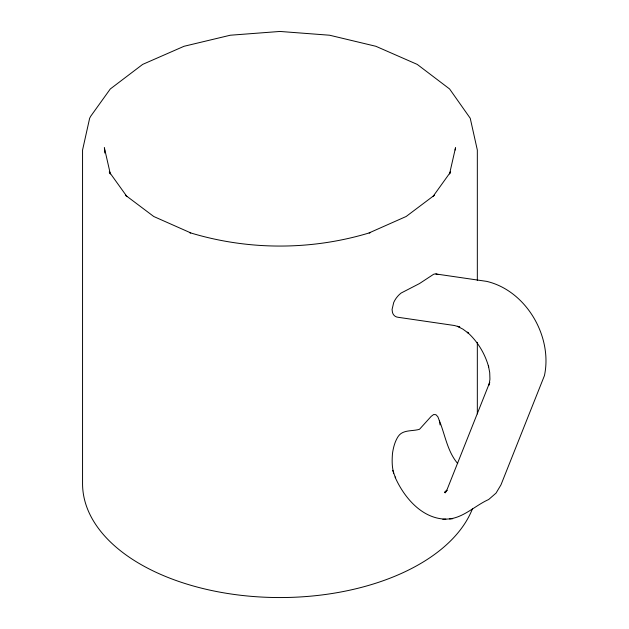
<?xml version="1.0" encoding="UTF-8"?>
<svg xmlns="http://www.w3.org/2000/svg" width="629" height="629" viewBox="0 0 629 629"><rect width="100%" height="100%" fill="white"/><g stroke="black" fill="none" stroke-linecap="round" stroke-linejoin="round"><path stroke-width="0.94" d="M455.152 150.048L455.53 147.705L449.546 173.95L450.616 171.929L432.964 196.531L434.49 195.163L406.13 216.502L369.168 232.879L370.316 232.588C311.693 250.554 248.196 250.554 189.565 232.588L190.713 232.879L153.751 216.502L125.391 195.163L126.916 196.531L109.265 171.929L110.334 173.95L104.351 147.705L104.603 149.27M447.046 490.408L444.506 492.444L446.904 490.266L445.159 492.884L447.172 489.338L489.724 382.408L489.048 385.074L489.936 379.208L489.716 372.62L488.387 365.575L488.662 366.904C484.975 353.608 477.568 341.343 467.245 332.151L468.456 333.236L462.92 329.14L457.33 326.294L459.815 326.994L454.295 325.492L398.173 317.299A14.27 9.246 -53 0 1 392.488 312.542L392.071 309.523L393.707 302.494A16.425 10.638 -53 0 1 401.113 293.043L419.519 283.545L433.64 274.268A16.425 8.161 -66.1 0 1 437.831 274.606M449.546 518.917C464.186 517.156 475.563 505.323 488.678 499.512L496.037 493.105L500.967 484.865L544.439 375.623C552.805 336.562 526.19 290.661 486.712 281.383L435.897 273.961M395.012 476.994C403.96 497.335 421.894 518.76 445.851 519.137M442.847 519.326L452.723 518.713M457.715 463.534C447.337 451.402 445.151 434.883 439.317 420.518L437.831 416.712L435.897 414.676L433.64 414.542L431.219 416.327L419.519 429.277C412.498 431.486 402.812 429.403 398.173 436.455C394.878 441.542 393.345 447.471 392.488 453.415C391.859 461.529 391.757 470.327 395.649 477.71M392.755 470.406L393.707 473.181M439.317 420.518L440.103 424.945M477.332 280.526L477.332 150.048L470.24 118.268L449.601 88.972L417.224 64.394L375.867 46.287L329.596 35.224L279.944 31.45L230.285 35.224L184.022 46.287L142.665 64.394L110.287 88.972L90.71 116.255L89.64 118.268L82.556 150.048L82.556 483.591A197.388 113.959 0 0 0 258.291 596.866A197.388 113.959 0 0 0 472.576 508.444M477.332 342.325L477.332 413.937M104.728 150.048L104.728 152.996"/></g></svg>
